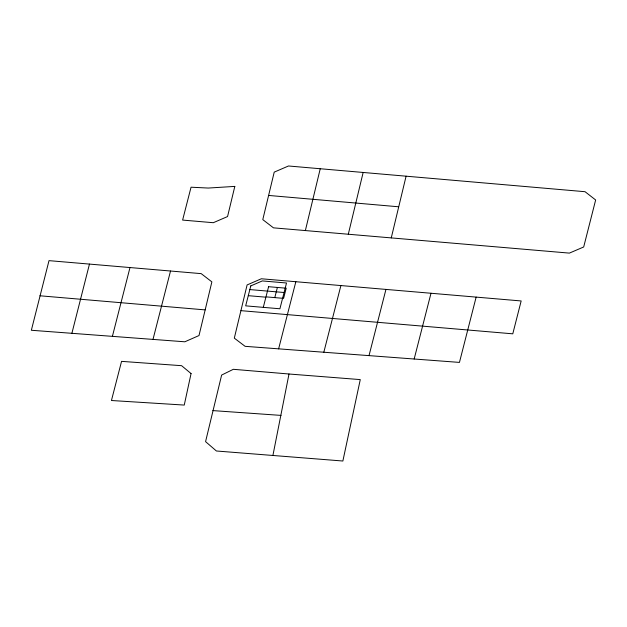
<?xml version="1.0" encoding="UTF-8"?>
<svg xmlns="http://www.w3.org/2000/svg" width="627" height="627" viewBox="0 0 627 627"><rect width="100%" height="100%" fill="white"/><g stroke="black" fill="none" stroke-linecap="round" stroke-linejoin="round"><path stroke-width="0.94" d="M272.894 455.547L289.008 374.005L360.274 379.601L342.867 461.017L216.401 450.993L205.57 441.635L221.629 375.071L233.338 369.303L289.008 374.005M391.256 237.907L406.092 176.187L585.046 191.705L595.65 199.974L583.69 246.975L569.387 253.112L273.466 227.844L262.784 219.615L274.218 172.135L288.498 165.983L406.092 176.187M348.298 234.239L363.158 172.456M305.365 230.564L320.248 168.734M205.17 309.895L211.871 281.868L201.196 273.638L89.465 264.085L49.008 260.644L31.35 330.264L184.824 341.793L199.002 335.555L205.17 309.895L39.909 295.779M71.893 333.313L89.465 264.085M112.405 336.354L129.985 267.564M323.822 352.233L340.9 285.559M369.021 355.619L385.942 289.415M170.52 271.021L152.996 339.411M263.293 307.355L265.895 297.182L248.284 295.678M274.791 297.613L277.393 287.448M278.623 348.847L295.85 281.703M414.173 359.005L430.992 293.264M476.144 297.12L459.45 362.406L245.11 346.331L234.31 338.141L247.101 284.932L261.349 278.772L521.162 300.952L512.784 333.823L240.933 310.655M212.835 410.599L281.037 415.403M249.852 289.58L284.078 292.503M398.537 206.777L268.599 195.436M191.063 373.551L184.252 405.073L111.441 400.512L121.552 361.364L181.603 365.69L191.063 373.551M234.811 186.399L227.562 216.55L213.305 222.71L182.614 220.077L191.047 187.207L208.266 188.053L234.811 186.399M250.792 285.904L245.674 305.851L279.908 308.774L286.515 282.996L262.298 280.927L250.792 285.904M268.591 286.696L265.981 296.861L283.592 298.366L286.202 288.201L268.591 286.696"/></g></svg>
